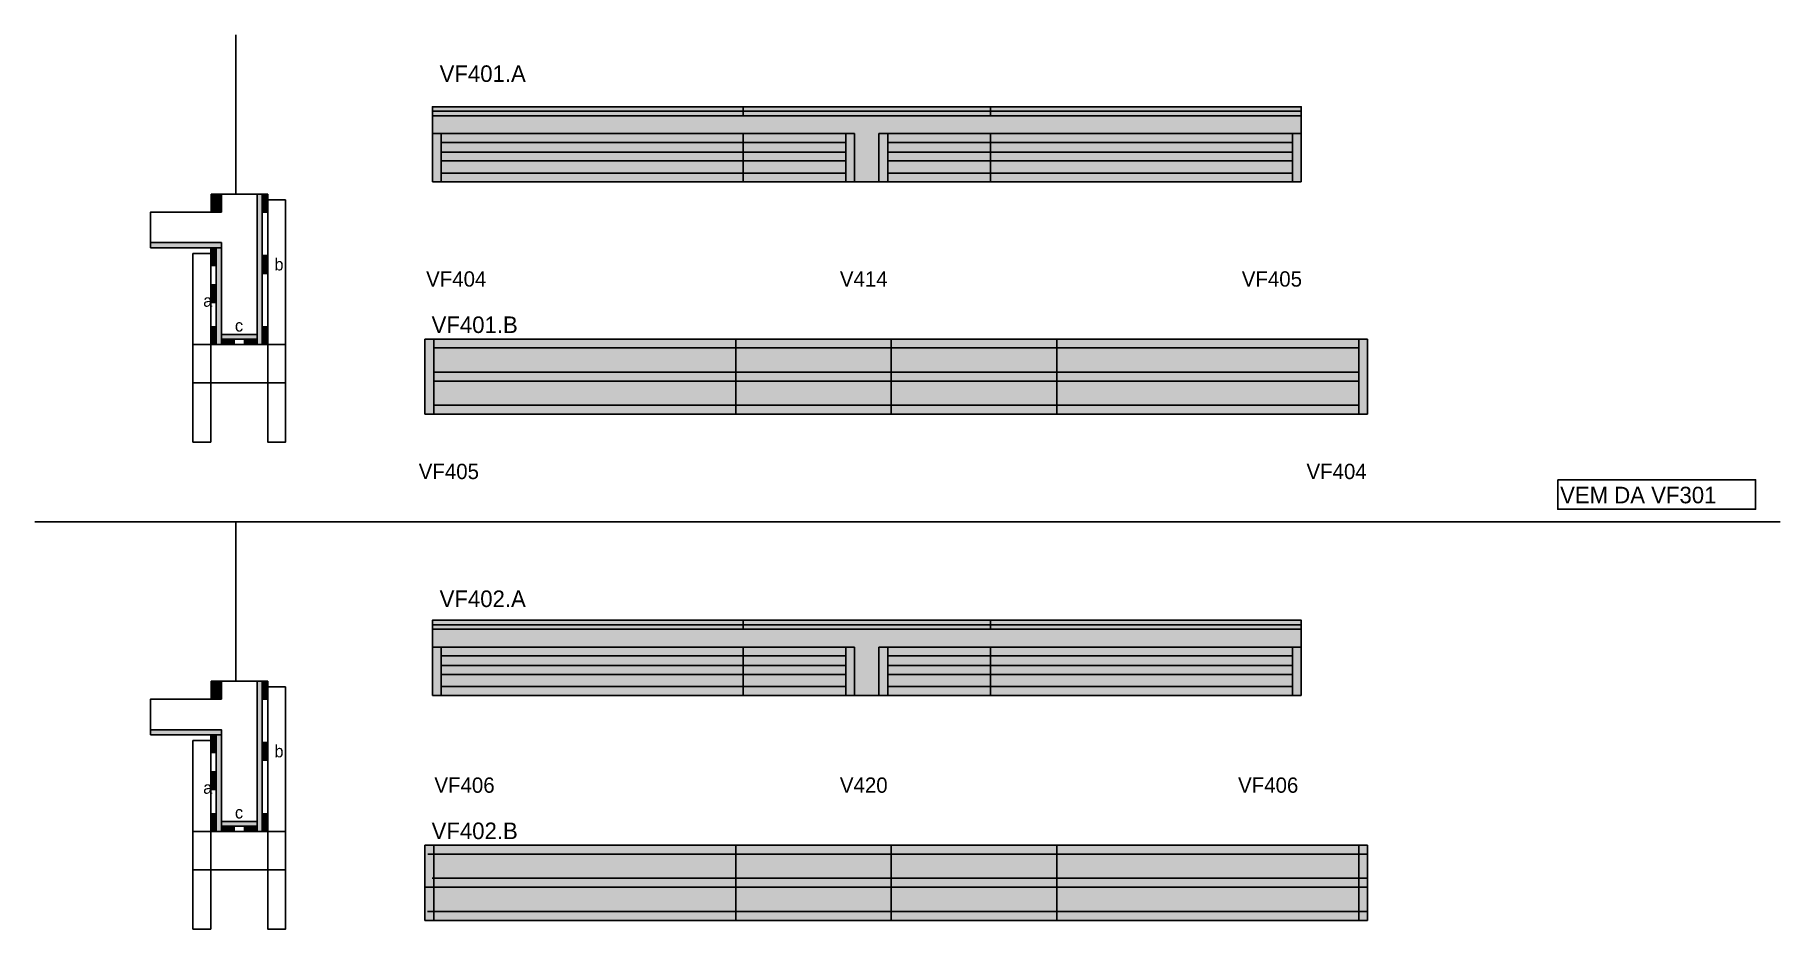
# Model space of a CAD drawing. Header units: metres. Extents: x 4766 to 6136, y 6307 to 7009.
import ezdxf

# ---------------------------------------------------------------- set-up
doc = ezdxf.new("R2010")
doc.units = ezdxf.units.M
for name, color, linetype in [('5', 7, 'Continuous'), ('CONCRETO', 7, 'Continuous'), ('COTA', 7, 'Continuous'), ('detalhes', 7, 'Continuous'), ('Hachura', 7, 'Continuous'), ('Madeira', 7, 'Continuous'), ('Painéis', 7, 'Continuous'), ('REAPROVEITAMENTO', 7, 'Continuous'), ('SARR_2.2x7', 7, 'Continuous'), ('SARR_3.5x7', 7, 'Continuous'), ('Texto Seção', 7, 'Continuous')]:
    doc.layers.add(name, color=color, linetype=linetype)

msp = doc.modelspace()

# ---------------------------------------------------------------- hatches: boundary and pattern name
at = {"layer": 'COTA'}
h = msp.add_hatch(color=7, dxfattribs=at)
h.dxf.hatch_style = 1
h.paths.add_polyline_path([(5409.5, 6931.2), (5409.5, 6945.2), (5409.5, 6945.2), (5078, 6945.2), (5078, 6945.2), (5078, 6931.2), (5078, 6931.2), (5409.5, 6931.2)])
h = msp.add_hatch(color=7, dxfattribs=at)
h.dxf.hatch_style = 1
h.paths.add_polyline_path([(5428.6, 6931.2), (5428.6, 6945.2), (5409.5, 6945.2), (5409.5, 6931.2), (5409.5, 6893.2), (5428.6, 6893.2), (5428.6, 6931.2)])
h = msp.add_hatch(color=7, dxfattribs=at)
h.dxf.hatch_style = 1
h.paths.add_polyline_path([(5428.6, 6931.2), (5428.6, 6945.2), (5428.6, 6945.2), (5760.1, 6945.2), (5760.1, 6945.2), (5760.1, 6931.2), (5760.1, 6931.2), (5428.6, 6931.2)])
h = msp.add_hatch(color=7, dxfattribs=at)
h.dxf.hatch_style = 1
h.paths.add_polyline_path([(5409.5, 6528.3), (5409.5, 6542.3), (5409.5, 6542.3), (5078, 6542.3), (5078, 6542.3), (5078, 6528.3), (5078, 6528.3), (5409.5, 6528.3)])
h = msp.add_hatch(color=7, dxfattribs=at)
h.dxf.hatch_style = 1
h.paths.add_polyline_path([(5428.6, 6528.3), (5428.6, 6542.3), (5409.5, 6542.3), (5409.5, 6528.3), (5409.5, 6490.3), (5428.6, 6490.3), (5428.6, 6528.3)])
h = msp.add_hatch(color=7, dxfattribs=at)
h.dxf.hatch_style = 1
h.paths.add_polyline_path([(5428.6, 6528.3), (5428.6, 6542.3), (5428.6, 6542.3), (5760.1, 6542.3), (5760.1, 6542.3), (5760.1, 6528.3), (5760.1, 6528.3), (5428.6, 6528.3)])
at = {"layer": 'Hachura'}
h = msp.add_hatch(color=7, dxfattribs=at)
h.dxf.hatch_style = 1
h.paths.add_polyline_path([(4904.4, 6869.6), (4908.8, 6869.6), (4908.8, 6869.6), (4908.8, 6883.6), (4908.8, 6883.6), (4904.4, 6883.6), (4904.4, 6883.6), (4904.4, 6869.6)])
h = msp.add_hatch(color=7, dxfattribs=at)
h.dxf.hatch_style = 1
h.paths.add_polyline_path([(4908.8, 6883.6), (4912.4, 6883.6), (4912.4, 6883.6), (4912.4, 6869.6), (4912.4, 6869.6), (4908.8, 6869.6), (4908.8, 6869.6), (4908.8, 6883.6)])
h = msp.add_hatch(color=7, dxfattribs=at)
h.dxf.hatch_style = 1
h.paths.add_polyline_path([(4944.4, 6883.6), (4940.4, 6883.6), (4940.4, 6883.6), (4940.4, 6765.6), (4940.4, 6765.6), (4944.4, 6765.6), (4944.4, 6765.6), (4944.4, 6883.6)])
h = msp.add_hatch(color=7, dxfattribs=at)
h.dxf.hatch_style = 1
h.paths.add_polyline_path([(4944.4, 6869.6), (4948.8, 6869.6), (4948.8, 6869.6), (4948.8, 6883.6), (4948.8, 6883.6), (4944.4, 6883.6), (4944.4, 6883.6), (4944.4, 6869.6)])
h = msp.add_hatch(color=7, dxfattribs=at)
h.dxf.hatch_style = 1
h.paths.add_polyline_path([(4912.4, 6841.6), (4912.4, 6845.6), (4912.4, 6845.6), (4856.8, 6845.6), (4856.8, 6845.6), (4856.8, 6841.6), (4856.8, 6841.6), (4912.4, 6841.6)])
h = msp.add_hatch(color=7, dxfattribs=at)
h.dxf.hatch_style = 1
h.paths.add_polyline_path([(4904, 6827.6), (4908.4, 6827.6), (4908.4, 6827.6), (4908.4, 6841.6), (4908.4, 6841.6), (4904, 6841.6), (4904, 6841.6), (4904, 6827.6)])
h = msp.add_hatch(color=7, dxfattribs=at)
h.dxf.hatch_style = 1
h.paths.add_polyline_path([(4912.4, 6845.6), (4908.4, 6845.6), (4908.4, 6845.6), (4908.4, 6765.6), (4908.4, 6765.6), (4912.4, 6765.6), (4912.4, 6765.6), (4912.4, 6845.6)])
h = msp.add_hatch(color=7, dxfattribs=at)
h.dxf.hatch_style = 1
h.paths.add_polyline_path([(4944.4, 6821.5), (4948.8, 6821.5), (4948.8, 6821.5), (4948.8, 6835.5), (4948.8, 6835.5), (4944.4, 6835.5), (4944.4, 6835.5), (4944.4, 6821.5)])
h = msp.add_hatch(color=7, dxfattribs=at)
h.dxf.hatch_style = 1
h.paths.add_polyline_path([(4904, 6798.6), (4908.4, 6798.6), (4908.4, 6798.6), (4908.4, 6812.6), (4908.4, 6812.6), (4904, 6812.6), (4904, 6812.6), (4904, 6798.6)])
h = msp.add_hatch(color=7, dxfattribs=at)
h.dxf.hatch_style = 1
h.paths.add_polyline_path([(4904, 6765.6), (4908.4, 6765.6), (4908.4, 6765.6), (4908.4, 6779.6), (4908.4, 6779.6), (4904, 6779.6), (4904, 6779.6), (4904, 6765.6)])
h = msp.add_hatch(color=7, dxfattribs=at)
h.dxf.hatch_style = 1
h.paths.add_polyline_path([(4940.4, 6770), (4940.4, 6773.6), (4940.4, 6773.6), (4912.4, 6773.6), (4912.4, 6773.6), (4912.4, 6770), (4912.4, 6770), (4940.4, 6770)])
h = msp.add_hatch(color=7, dxfattribs=at)
h.dxf.hatch_style = 1
h.paths.add_polyline_path([(4912.4, 6765.6), (4912.4, 6770), (4912.4, 6770), (4922.4, 6770), (4922.4, 6770), (4922.4, 6765.6), (4922.4, 6765.6), (4912.4, 6765.6)])
h = msp.add_hatch(color=7, dxfattribs=at)
h.dxf.hatch_style = 1
h.paths.add_polyline_path([(4940.4, 6765.6), (4940.4, 6770), (4940.4, 6770), (4930.4, 6770), (4930.4, 6770), (4930.4, 6765.6), (4930.4, 6765.6), (4940.4, 6765.6)])
h = msp.add_hatch(color=7, dxfattribs=at)
h.dxf.hatch_style = 1
h.paths.add_polyline_path([(4944.4, 6765.6), (4948.8, 6765.6), (4948.8, 6765.6), (4948.8, 6779.6), (4948.8, 6779.6), (4944.4, 6779.6), (4944.4, 6779.6), (4944.4, 6765.6)])
h = msp.add_hatch(color=7, dxfattribs=at)
h.dxf.hatch_style = 1
h.paths.add_polyline_path([(4904.4, 6487.5), (4908.8, 6487.5), (4908.8, 6487.5), (4908.8, 6501.5), (4908.8, 6501.5), (4904.4, 6501.5), (4904.4, 6501.5), (4904.4, 6487.5)])
h = msp.add_hatch(color=7, dxfattribs=at)
h.dxf.hatch_style = 1
h.paths.add_polyline_path([(4908.8, 6501.5), (4912.4, 6501.5), (4912.4, 6501.5), (4912.4, 6487.5), (4912.4, 6487.5), (4908.8, 6487.5), (4908.8, 6487.5), (4908.8, 6501.5)])
h = msp.add_hatch(color=7, dxfattribs=at)
h.dxf.hatch_style = 1
h.paths.add_polyline_path([(4944.4, 6501.5), (4940.4, 6501.5), (4940.4, 6501.5), (4940.4, 6383.5), (4940.4, 6383.5), (4944.4, 6383.5), (4944.4, 6383.5), (4944.4, 6501.5)])
h = msp.add_hatch(color=7, dxfattribs=at)
h.dxf.hatch_style = 1
h.paths.add_polyline_path([(4944.4, 6487.5), (4948.8, 6487.5), (4948.8, 6487.5), (4948.8, 6501.5), (4948.8, 6501.5), (4944.4, 6501.5), (4944.4, 6501.5), (4944.4, 6487.5)])
h = msp.add_hatch(color=7, dxfattribs=at)
h.dxf.hatch_style = 1
h.paths.add_polyline_path([(4912.4, 6459.5), (4912.4, 6463.5), (4912.4, 6463.5), (4856.8, 6463.5), (4856.8, 6463.5), (4856.8, 6459.5), (4856.8, 6459.5), (4912.4, 6459.5)])
h = msp.add_hatch(color=7, dxfattribs=at)
h.dxf.hatch_style = 1
h.paths.add_polyline_path([(4904, 6445.5), (4908.4, 6445.5), (4908.4, 6445.5), (4908.4, 6459.5), (4908.4, 6459.5), (4904, 6459.5), (4904, 6459.5), (4904, 6445.5)])
h = msp.add_hatch(color=7, dxfattribs=at)
h.dxf.hatch_style = 1
h.paths.add_polyline_path([(4912.4, 6463.5), (4908.4, 6463.5), (4908.4, 6463.5), (4908.4, 6383.5), (4908.4, 6383.5), (4912.4, 6383.5), (4912.4, 6383.5), (4912.4, 6463.5)])
h = msp.add_hatch(color=7, dxfattribs=at)
h.dxf.hatch_style = 1
h.paths.add_polyline_path([(4944.4, 6439.5), (4948.8, 6439.5), (4948.8, 6439.5), (4948.8, 6453.5), (4948.8, 6453.5), (4944.4, 6453.5), (4944.4, 6453.5), (4944.4, 6439.5)])
h = msp.add_hatch(color=7, dxfattribs=at)
h.dxf.hatch_style = 1
h.paths.add_polyline_path([(4904, 6416.5), (4908.4, 6416.5), (4908.4, 6416.5), (4908.4, 6430.5), (4908.4, 6430.5), (4904, 6430.5), (4904, 6430.5), (4904, 6416.5)])
h = msp.add_hatch(color=7, dxfattribs=at)
h.dxf.hatch_style = 1
h.paths.add_polyline_path([(4904, 6383.5), (4908.4, 6383.5), (4908.4, 6383.5), (4908.4, 6397.5), (4908.4, 6397.5), (4904, 6397.5), (4904, 6397.5), (4904, 6383.5)])
h = msp.add_hatch(color=7, dxfattribs=at)
h.dxf.hatch_style = 1
h.paths.add_polyline_path([(4940.4, 6387.9), (4940.4, 6391.5), (4940.4, 6391.5), (4912.4, 6391.5), (4912.4, 6391.5), (4912.4, 6387.9), (4912.4, 6387.9), (4940.4, 6387.9)])
h = msp.add_hatch(color=7, dxfattribs=at)
h.dxf.hatch_style = 1
h.paths.add_polyline_path([(4912.4, 6383.5), (4912.4, 6387.9), (4912.4, 6387.9), (4922.4, 6387.9), (4922.4, 6387.9), (4922.4, 6383.5), (4922.4, 6383.5), (4912.4, 6383.5)])
h = msp.add_hatch(color=7, dxfattribs=at)
h.dxf.hatch_style = 1
h.paths.add_polyline_path([(4940.4, 6383.5), (4940.4, 6387.9), (4940.4, 6387.9), (4930.4, 6387.9), (4930.4, 6387.9), (4930.4, 6383.5), (4930.4, 6383.5), (4940.4, 6383.5)])
h = msp.add_hatch(color=7, dxfattribs=at)
h.dxf.hatch_style = 1
h.paths.add_polyline_path([(4944.4, 6383.5), (4948.8, 6383.5), (4948.8, 6383.5), (4948.8, 6397.5), (4948.8, 6397.5), (4944.4, 6397.5), (4944.4, 6397.5), (4944.4, 6383.5)])
at = {"layer": 'REAPROVEITAMENTO'}
h = msp.add_hatch(color=7, dxfattribs=at)
h.dxf.hatch_style = 1
h.paths.add_polyline_path([(5078, 6952.2), (5078, 6945.2), (5078, 6945.2), (5516.1, 6945.2), (5516.1, 6945.2), (5516.1, 6952.2), (5516.1, 6952.2), (5078, 6952.2)])
h = msp.add_hatch(color=7, dxfattribs=at)
h.dxf.hatch_style = 1
h.paths.add_polyline_path([(5760.1, 6952.2), (5760.1, 6945.2), (5760.1, 6945.2), (5516.1, 6945.2), (5516.1, 6945.2), (5516.1, 6952.2), (5516.1, 6952.2), (5760.1, 6952.2)])
h = msp.add_hatch(color=7, dxfattribs=at)
h.dxf.hatch_style = 1
h.paths.add_polyline_path([(5409.5, 6893.2), (5409.5, 6931.2), (5409.5, 6931.2), (5078, 6931.2), (5078, 6931.2), (5078, 6893.2), (5078, 6893.2), (5409.5, 6893.2)])
h = msp.add_hatch(color=7, dxfattribs=at)
h.dxf.hatch_style = 1
h.paths.add_polyline_path([(5428.6, 6893.2), (5428.6, 6931.2), (5428.6, 6931.2), (5760.1, 6931.2), (5760.1, 6931.2), (5760.1, 6893.2), (5760.1, 6893.2), (5428.6, 6893.2)])
h = msp.add_hatch(color=7, dxfattribs=at)
h.dxf.hatch_style = 1
h.paths.add_polyline_path([(5812.2, 6711), (5812.2, 6770), (5812.2, 6770), (5072.2, 6770), (5072.2, 6770), (5072.2, 6711), (5072.2, 6711), (5812.2, 6711)])
h = msp.add_hatch(color=7, dxfattribs=at)
h.dxf.hatch_style = 1
h.paths.add_polyline_path([(5078, 6549.3), (5078, 6542.3), (5078, 6542.3), (5516.1, 6542.3), (5516.1, 6542.3), (5516.1, 6549.3), (5516.1, 6549.3), (5078, 6549.3)])
h = msp.add_hatch(color=7, dxfattribs=at)
h.dxf.hatch_style = 1
h.paths.add_polyline_path([(5760.1, 6549.3), (5760.1, 6542.3), (5760.1, 6542.3), (5516.1, 6542.3), (5516.1, 6542.3), (5516.1, 6549.3), (5516.1, 6549.3), (5760.1, 6549.3)])
h = msp.add_hatch(color=7, dxfattribs=at)
h.dxf.hatch_style = 1
h.paths.add_polyline_path([(5409.5, 6490.3), (5409.5, 6528.3), (5409.5, 6528.3), (5078, 6528.3), (5078, 6528.3), (5078, 6490.3), (5078, 6490.3), (5409.5, 6490.3)])
h = msp.add_hatch(color=7, dxfattribs=at)
h.dxf.hatch_style = 1
h.paths.add_polyline_path([(5428.6, 6490.3), (5428.6, 6528.3), (5428.6, 6528.3), (5760.1, 6528.3), (5760.1, 6528.3), (5760.1, 6490.3), (5760.1, 6490.3), (5428.6, 6490.3)])
h = msp.add_hatch(color=7, dxfattribs=at)
h.dxf.hatch_style = 1
h.paths.add_polyline_path([(5812.2, 6313.9), (5812.2, 6372.9), (5812.2, 6372.9), (5072.2, 6372.9), (5072.2, 6372.9), (5072.2, 6313.9), (5072.2, 6313.9), (5812.2, 6313.9)])

# ---------------------------------------------------------------- linework, layer by layer
at = {"layer": 'CONCRETO', "color": 7, "lineweight": 25}
for points in [[(4856.8, 6845.6), (4856.8, 6869.6), (4912.4, 6869.6), (4912.4, 6883.6), (4940.4, 6883.6), (4940.4, 6773.6), (4912.4, 6773.6), (4912.4, 6845.6)], [(4856.8, 6463.5), (4856.8, 6487.5), (4912.4, 6487.5), (4912.4, 6501.5), (4940.4, 6501.5), (4940.4, 6391.5), (4912.4, 6391.5), (4912.4, 6463.5)]]:
    msp.add_lwpolyline(points, close=True, dxfattribs=at)
at = {"layer": 'COTA', "color": 7, "lineweight": 25}
for p, q in [((5078, 6931.2), (5078, 6945.2)), ((5760.1, 6931.2), (5760.1, 6945.2)), ((5409.5, 6893.2), (5428.6, 6893.2)), ((4766, 6626.5), (6136, 6626.5)), ((5078, 6528.3), (5078, 6542.3)), ((5760.1, 6528.3), (5760.1, 6542.3)), ((5409.5, 6490.3), (5428.6, 6490.3))]:
    msp.add_line(p, q, dxfattribs=at)
at = {"layer": 'Defpoints', "color": 7, "lineweight": 25}
for p, q in [((4923.6, 6883.6), (4923.6, 7008.6)), ((4923.6, 6501.5), (4923.6, 6626.5))]:
    msp.add_line(p, q, dxfattribs=at)
at = {"layer": 'Madeira', "color": 7, "lineweight": 25}
for points in [[(4904.4, 6869.6), (4908.8, 6869.6), (4908.8, 6883.6), (4904.4, 6883.6)], [(4944.4, 6869.6), (4948.8, 6869.6), (4948.8, 6883.6), (4944.4, 6883.6)], [(4904, 6827.6), (4908.4, 6827.6), (4908.4, 6841.6), (4904, 6841.6)], [(4944.4, 6821.5), (4948.8, 6821.5), (4948.8, 6835.5), (4944.4, 6835.5)], [(4904, 6798.6), (4908.4, 6798.6), (4908.4, 6812.6), (4904, 6812.6)], [(4904, 6765.6), (4908.4, 6765.6), (4908.4, 6779.6), (4904, 6779.6)], [(4912.4, 6765.6), (4912.4, 6770), (4922.4, 6770), (4922.4, 6765.6)], [(4940.4, 6765.6), (4940.4, 6770), (4930.4, 6770), (4930.4, 6765.6)], [(4944.4, 6765.6), (4948.8, 6765.6), (4948.8, 6779.6), (4944.4, 6779.6)], [(4904.4, 6487.5), (4908.8, 6487.5), (4908.8, 6501.5), (4904.4, 6501.5)], [(4944.4, 6487.5), (4948.8, 6487.5), (4948.8, 6501.5), (4944.4, 6501.5)], [(4904, 6445.5), (4908.4, 6445.5), (4908.4, 6459.5), (4904, 6459.5)], [(4944.4, 6439.5), (4948.8, 6439.5), (4948.8, 6453.5), (4944.4, 6453.5)], [(4904, 6416.5), (4908.4, 6416.5), (4908.4, 6430.5), (4904, 6430.5)], [(4904, 6383.5), (4908.4, 6383.5), (4908.4, 6397.5), (4904, 6397.5)], [(4912.4, 6383.5), (4912.4, 6387.9), (4922.4, 6387.9), (4922.4, 6383.5)], [(4940.4, 6383.5), (4940.4, 6387.9), (4930.4, 6387.9), (4930.4, 6383.5)], [(4944.4, 6383.5), (4948.8, 6383.5), (4948.8, 6397.5), (4944.4, 6397.5)]]:
    msp.add_lwpolyline(points, close=True, dxfattribs=at)
at = {"layer": 'Painéis', "color": 7, "lineweight": 25}
for p, q in [((5322, 6945.2), (5322, 6952.2)), ((5516.1, 6945.2), (5516.1, 6952.2)), ((5078, 6931.2), (5409.5, 6931.2)), ((5078, 6893.2), (5078, 6931.2)), ((5322, 6893.2), (5322, 6931.2)), ((5409.5, 6893.2), (5409.5, 6931.2)), ((5760.1, 6931.2), (5428.6, 6931.2)), ((5428.6, 6893.2), (5428.6, 6931.2)), ((5516.1, 6893.2), (5516.1, 6931.2)), ((5760.1, 6893.2), (5760.1, 6931.2)), ((5078, 6893.2), (5409.5, 6893.2)), ((5760.1, 6893.2), (5428.6, 6893.2)), ((5072.2, 6770), (5812.2, 6770)), ((5072.2, 6711), (5072.2, 6770)), ((5316.2, 6711), (5316.2, 6770)), ((5438.2, 6711), (5438.2, 6770)), ((5438.2, 6711), (5438.2, 6770)), ((5568.2, 6711), (5568.2, 6770)), ((5568.2, 6711), (5568.2, 6770)), ((5812.2, 6711), (5812.2, 6770)), ((5072.2, 6711), (5812.2, 6711)), ((5322, 6542.3), (5322, 6549.3)), ((5516.1, 6542.3), (5516.1, 6549.3)), ((5078, 6528.3), (5409.5, 6528.3)), ((5078, 6490.3), (5078, 6528.3)), ((5322, 6490.3), (5322, 6528.3)), ((5409.5, 6490.3), (5409.5, 6528.3)), ((5760.1, 6528.3), (5428.6, 6528.3)), ((5428.6, 6490.3), (5428.6, 6528.3)), ((5516.1, 6490.3), (5516.1, 6528.3)), ((5760.1, 6490.3), (5760.1, 6528.3)), ((5078, 6490.3), (5409.5, 6490.3)), ((5760.1, 6490.3), (5428.6, 6490.3)), ((5072.2, 6372.9), (5812.2, 6372.9)), ((5072.2, 6313.9), (5072.2, 6372.9)), ((5316.2, 6313.9), (5316.2, 6372.9)), ((5438.2, 6313.9), (5438.2, 6372.9)), ((5438.2, 6313.9), (5438.2, 6372.9)), ((5568.2, 6313.9), (5568.2, 6372.9)), ((5568.2, 6313.9), (5568.2, 6372.9)), ((5812.2, 6313.9), (5812.2, 6372.9)), ((5072.2, 6313.9), (5812.2, 6313.9))]:
    msp.add_line(p, q, dxfattribs=at)
for points in [[(5428.6, 6952.2), (5078, 6952.2), (5078, 6945.2), (5428.6, 6945.2)], [(5428.6, 6952.2), (5760.1, 6952.2), (5760.1, 6945.2), (5428.6, 6945.2)], [(5428.6, 6549.3), (5078, 6549.3), (5078, 6542.3), (5428.6, 6542.3)], [(5428.6, 6549.3), (5760.1, 6549.3), (5760.1, 6542.3), (5428.6, 6542.3)]]:
    msp.add_lwpolyline(points, dxfattribs=at)
for points in [[(4908.8, 6883.6), (4912.4, 6883.6), (4912.4, 6869.6), (4908.8, 6869.6)], [(4944.4, 6883.6), (4940.4, 6883.6), (4940.4, 6765.6), (4944.4, 6765.6)], [(4912.4, 6841.6), (4912.4, 6845.6), (4856.8, 6845.6), (4856.8, 6841.6)], [(4908.4, 6841.6), (4912.4, 6841.6), (4912.4, 6765.6), (4908.4, 6765.6)], [(4940.4, 6770), (4940.4, 6773.6), (4912.4, 6773.6), (4912.4, 6770)], [(4908.8, 6501.5), (4912.4, 6501.5), (4912.4, 6487.5), (4908.8, 6487.5)], [(4944.4, 6501.5), (4940.4, 6501.5), (4940.4, 6383.5), (4944.4, 6383.5)], [(4912.4, 6459.5), (4912.4, 6463.5), (4856.8, 6463.5), (4856.8, 6459.5)], [(4908.4, 6459.5), (4912.4, 6459.5), (4912.4, 6383.5), (4908.4, 6383.5)], [(4940.4, 6387.9), (4940.4, 6391.5), (4912.4, 6391.5), (4912.4, 6387.9)]]:
    msp.add_lwpolyline(points, close=True, dxfattribs=at)
at = {"layer": 'SARR_2.2x7', "color": 7, "lineweight": 25}
for p, q in [((5078, 6948.7), (5322, 6948.7)), ((5322, 6948.7), (5516.1, 6948.7)), ((5760.1, 6948.7), (5516.1, 6948.7)), ((5085, 6893.2), (5085, 6931.2)), ((5085, 6924.2), (5322, 6924.2)), ((5322, 6924.2), (5402.6, 6924.2)), ((5402.6, 6893.2), (5402.6, 6931.2)), ((5435.5, 6893.2), (5435.5, 6931.2)), ((5516.1, 6924.2), (5435.5, 6924.2)), ((5753.1, 6924.2), (5516.1, 6924.2)), ((5753.1, 6893.2), (5753.1, 6931.2)), ((5085, 6916.7), (5322, 6916.7)), ((5085, 6909.7), (5322, 6909.7)), ((5322, 6916.7), (5402.6, 6916.7)), ((5322, 6909.7), (5402.6, 6909.7)), ((5516.1, 6916.7), (5435.5, 6916.7)), ((5516.1, 6909.7), (5435.5, 6909.7)), ((5753.1, 6916.7), (5516.1, 6916.7)), ((5753.1, 6909.7), (5516.1, 6909.7)), ((5085, 6900.2), (5322, 6900.2)), ((5322, 6900.2), (5402.6, 6900.2)), ((5516.1, 6900.2), (5435.5, 6900.2)), ((5753.1, 6900.2), (5516.1, 6900.2)), ((5079.1, 6711), (5079.1, 6770)), ((5805.2, 6711), (5805.2, 6770)), ((5079.1, 6763), (5316.2, 6763)), ((5316.2, 6763), (5438.2, 6763)), ((5438.2, 6763), (5568.2, 6763)), ((5568.2, 6763), (5805.2, 6763)), ((5079.1, 6744), (5316.2, 6744)), ((5316.2, 6744), (5438.2, 6744)), ((5438.2, 6744), (5568.2, 6744)), ((5568.2, 6744), (5805.2, 6744)), ((5079.1, 6737), (5316.2, 6737)), ((5316.2, 6737), (5438.2, 6737)), ((5438.2, 6737), (5568.2, 6737)), ((5568.2, 6737), (5805.2, 6737)), ((5079.1, 6718), (5316.2, 6718)), ((5316.2, 6718), (5438.2, 6718)), ((5438.2, 6718), (5568.2, 6718)), ((5568.2, 6718), (5805.2, 6718)), ((5078, 6545.8), (5322, 6545.8)), ((5322, 6545.8), (5516.1, 6545.8)), ((5760.1, 6545.8), (5516.1, 6545.8)), ((5085, 6490.3), (5085, 6528.3)), ((5085, 6521.3), (5322, 6521.3)), ((5322, 6521.3), (5402.6, 6521.3)), ((5402.6, 6490.3), (5402.6, 6528.3)), ((5435.5, 6490.3), (5435.5, 6528.3)), ((5516.1, 6521.3), (5435.5, 6521.3)), ((5753.1, 6521.3), (5516.1, 6521.3)), ((5753.1, 6490.3), (5753.1, 6528.3)), ((5085, 6513.8), (5322, 6513.8)), ((5322, 6513.8), (5402.6, 6513.8)), ((5516.1, 6513.8), (5435.5, 6513.8)), ((5753.1, 6513.8), (5516.1, 6513.8)), ((5085, 6506.8), (5322, 6506.8)), ((5085, 6497.3), (5322, 6497.3)), ((5322, 6506.8), (5402.6, 6506.8)), ((5322, 6497.3), (5402.6, 6497.3)), ((5516.1, 6506.8), (5435.5, 6506.8)), ((5516.1, 6497.3), (5435.5, 6497.3)), ((5753.1, 6506.8), (5516.1, 6506.8)), ((5753.1, 6497.3), (5516.1, 6497.3)), ((5079.1, 6313.9), (5079.1, 6372.9)), ((5805.2, 6313.9), (5805.2, 6372.9)), ((5074.4, 6365.9), (5316.2, 6365.9)), ((5316.2, 6365.9), (5438.2, 6365.9)), ((5438.2, 6365.9), (5568.2, 6365.9)), ((5568.2, 6365.9), (5812.2, 6365.9)), ((5077.9, 6346.9), (5316.2, 6346.9)), ((5316.2, 6346.9), (5438.2, 6346.9)), ((5438.2, 6346.9), (5568.2, 6346.9)), ((5568.2, 6346.9), (5812.2, 6346.9)), ((5072.2, 6339.9), (5316.2, 6339.9)), ((5316.2, 6339.9), (5438.2, 6339.9)), ((5438.2, 6339.9), (5568.2, 6339.9)), ((5568.2, 6339.9), (5811.7, 6339.9)), ((5074.3, 6320.9), (5316.2, 6320.9)), ((5316.2, 6320.9), (5438.2, 6320.9)), ((5438.2, 6320.9), (5568.2, 6320.9)), ((5568.2, 6320.9), (5812.2, 6320.9))]:
    msp.add_line(p, q, dxfattribs=at)
at = {"layer": 'SARR_3.5x7', "color": 7, "lineweight": 25}
for points in [[(4962.8, 6879.2), (4948.8, 6879.2), (4948.8, 6689.1), (4962.8, 6689.1)], [(4890, 6837.2), (4904, 6837.2), (4904, 6689.1), (4890, 6689.1)], [(4890, 6765.6), (4962.8, 6765.6), (4962.8, 6735.5), (4890, 6735.5)], [(4962.8, 6497.1), (4948.8, 6497.1), (4948.8, 6307), (4962.8, 6307)], [(4890, 6455.1), (4904, 6455.1), (4904, 6307), (4890, 6307)], [(4890, 6383.5), (4962.8, 6383.5), (4962.8, 6353.5), (4890, 6353.5)]]:
    msp.add_lwpolyline(points, close=True, dxfattribs=at)
at = {"layer": 'Texto Seção', "color": 7, "lineweight": 25}
msp.add_lwpolyline([(5961.4, 6659.6), (6116.7, 6659.6), (6116.7, 6636.4), (5961.4, 6636.4)], close=True, dxfattribs=at)

# ---------------------------------------------------------------- texts
at = {"layer": '5', "color": 7, "lineweight": 25}
for s, p in [('VF404', (5073.1, 6811.1)), ('V414', (5397.9, 6811.1)), ('VF405', (5713.4, 6811.1)), ('VF405', (5067.3, 6660.1)), ('VF404', (5764.2, 6660.1)), ('VF406', (5079.6, 6414)), ('V420', (5397.9, 6414)), ('VF406', (5710.5, 6414))]:
    msp.add_text(s, height=12, dxfattribs=at).set_placement(p)
at = {"layer": 'detalhes', "color": 7, "lineweight": 25}
for s, p in [('b', (4954, 6823.8)), ('a', (4898.1, 6795.3)), ('c', (4923, 6775.8)), ('b', (4954, 6441.8)), ('a', (4898.1, 6413.2)), ('c', (4923, 6393.8))]:
    msp.add_text(s, height=9.6, dxfattribs=at).set_placement(p)
at = {"layer": 'Texto Seção', "color": 7, "lineweight": 25}
for s, p in [('VF401.A', (5083.7, 6971.7)), ('VF401.B', (5077.4, 6774.7)), ('VEM DA VF301', (5963.3, 6641.1)), ('VF402.A', (5083.7, 6559.7)), ('VF402.B', (5077.4, 6377.6))]:
    msp.add_text(s, height=13, dxfattribs=at).set_placement(p)

doc.saveas('drawing.dxf')
